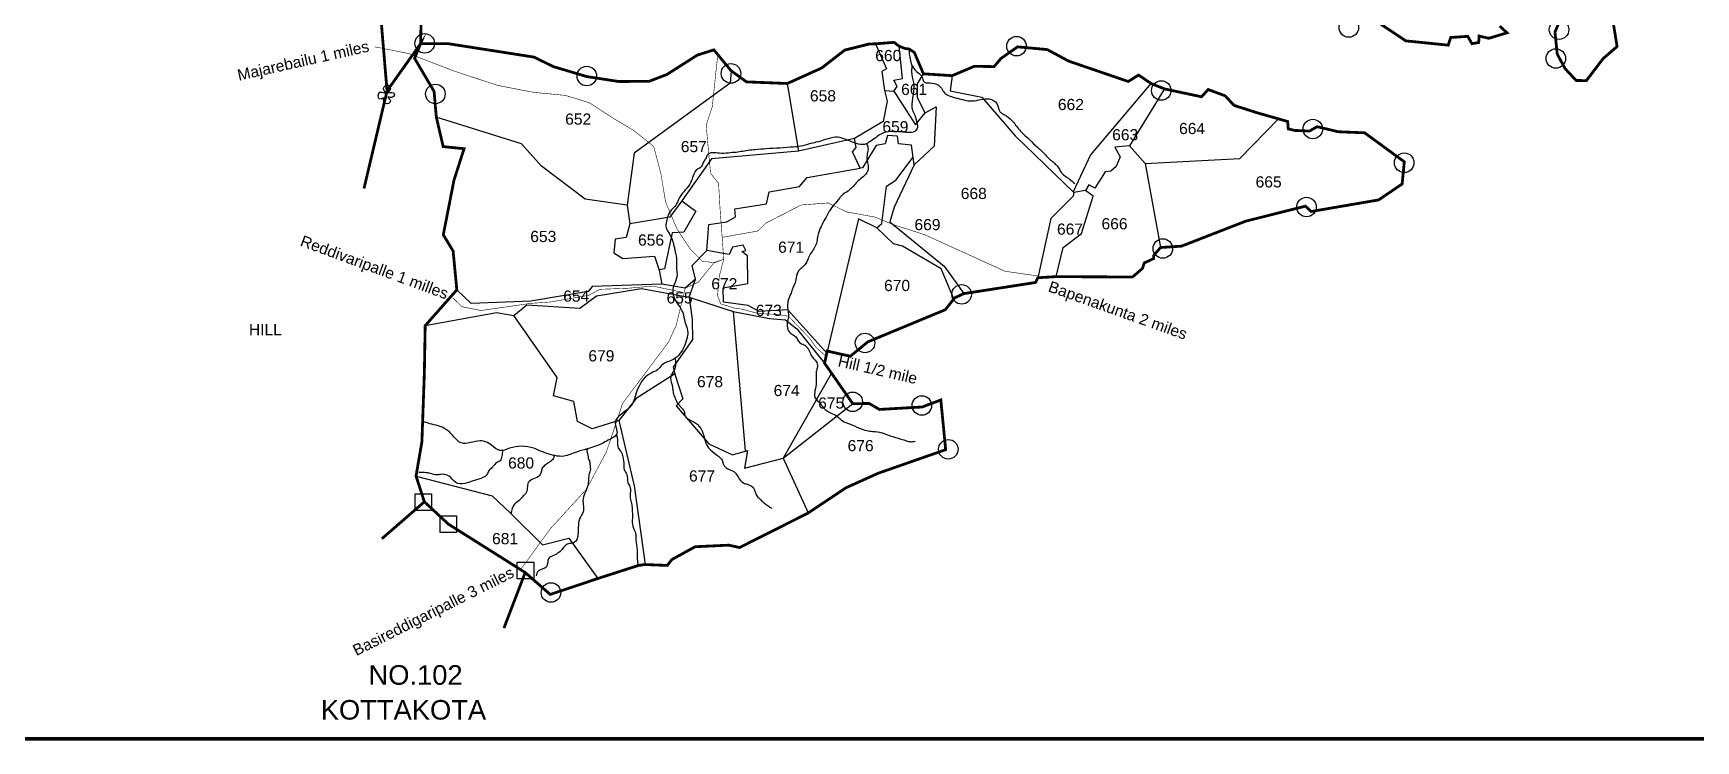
# Model space of a CAD drawing. Header units: feet. Extents: x 814082 to 825211, y 1573861 to 1581762.
# Drawn here: x 820739 to 823715, y 1573861 to 1575127 of the extents above; entities that cross this region are included whole.
import ezdxf
from ezdxf.enums import TextEntityAlignment as Align

# ---------------------------------------------------------------- set-up
doc = ezdxf.new("R2010")
doc.units = ezdxf.units.FT
doc.header["$LTSCALE"] = 15
doc.header["$MEASUREMENT"] = 0
doc.linetypes.add('HIDDEN2', pattern=[0.1875, 0.125, -0.0625])
for name, color, linetype in [('PAPER SIZE', 10, 'Continuous'), ('PLOT', 7, 'Continuous'), ('PLOT NO', 7, 'Continuous'), ('ROADS', 6, 'HIDDEN2'), ('TANKS-STREAM', 4, 'Continuous'), ('TEXT', 1, 'Continuous'), ('VILLAGE STONES', 240, 'Continuous')]:
    doc.layers.add(name, color=color, linetype=linetype)
doc.layers.add('VILLAGE BOUNDRY', color=5, linetype='HIDDEN2', lineweight=100)
doc.styles.get("Standard").update_dxf_attribs({"font": 'arial.ttf'})
doc.linetypes.add('DOTS', pattern='A,1e-06,-3,["●",Standard,S=3,R=0,X=-1.25,Y=-1.25],-3', length=6.000001)

msp = doc.modelspace()

# ---------------------------------------------------------------- linework, layer by layer
at = {"layer": 'PAPER SIZE', "color": 5, "const_width": 6.52}
msp.add_lwpolyline([(814085.3, 1581758.7), (825207.7, 1581758.7), (825207.7, 1573863.9), (814085.3, 1573863.9)], close=True, dxfattribs=at)
at = {"layer": 'PLOT', "lineweight": -2}
for points in [[(822246.5, 1575108), (822265.9, 1575063.2), (822257.9, 1575058.7), (822262.6, 1575024.7), (822267.6, 1575005.5), (822260.2, 1574969.2), (822208.7, 1574938.5)], [(822262.6, 1575024.7), (822279.1, 1575023.4), (822285.5, 1575031.6), (822279.5, 1575042.7), (822294.8, 1575045.9), (822288.8, 1575103.8)], [(821988, 1575059.7), (821986.1, 1575037.4), (821814.5, 1574912.4), (821801.6, 1574819.4), (821726.4, 1574830), (821648.7, 1574889.2), (821612.6, 1574929.2), (821460.2, 1574976.9)], [(822088.6, 1575037), (822108.8, 1574915.7)], [(822279.1, 1575023.4), (822318.1, 1574962.8), (822335.2, 1574984.3), (822321.6, 1575011.3), (822321.6, 1575036.2), (822332.3, 1575054.3)], [(822383.7, 1575051), (822380.3, 1575023.6), (822437, 1575012.6), (822496.4, 1574943.5), (822601.5, 1574841.8), (822600.2, 1574835.5), (822560.1, 1574795.6), (822537.1, 1574689.3)], [(822739.4, 1575037.2), (822631.2, 1574909.5), (822600.1, 1574843.2)], [(822763.8, 1575027.3), (822701.4, 1574925.4), (822674.9, 1574923.3), (822684.6, 1574905.9), (822677.1, 1574888.2), (822667.5, 1574879.8), (822657.6, 1574878.6), (822639.4, 1574849.8), (822628.2, 1574855.4), (822622.6, 1574845.3)], [(822335.2, 1574984.3), (822354.8, 1574995.3), (822351.7, 1574924.8), (822315.7, 1574891.3), (822311.1, 1574926.9), (822287.6, 1574928.9), (822285.9, 1574942.5), (822267.9, 1574944), (822263.9, 1574929.2), (822247.9, 1574926.3), (822223.3, 1574885.8), (822218.9, 1574885.2)], [(822701.4, 1574925.4), (822729.3, 1574893.8), (822899, 1574902.6), (822968.2, 1574973.6)], [(821924.3, 1574686.6), (821918.4, 1574711), (821944.5, 1574738), (821948, 1574784.8), (821980.3, 1574789.3), (821995.6, 1574798.2), (821994.7, 1574812.5), (822051.4, 1574821.7), (822055.9, 1574842.9), (822110.7, 1574852.4), (822124.1, 1574868.6), (822218.9, 1574885.2), (822205, 1574914.7), (822211.9, 1574922.3), (822208.7, 1574938.5), (822108.8, 1574915.7), (821953, 1574902.1), (821899.8, 1574827), (821924.7, 1574808.6), (821903.4, 1574770.8), (821882.5, 1574769.5), (821868.7, 1574705.5), (821858.9, 1574703.5)], [(822248.9, 1574778.6), (822258, 1574786.6), (822265.9, 1574853.2), (822282.9, 1574864.2), (822313.9, 1574905.4)], [(822315.7, 1574891.3), (822280, 1574815.7), (822271.9, 1574789.1), (822369.6, 1574709.9), (822404.6, 1574660.9)], [(822729.3, 1574893.8), (822756.8, 1574743.4)], [(821899.8, 1574827), (821878.3, 1574797.7), (821806.6, 1574785.6)], [(822570.1, 1574691.3), (822582.7, 1574743.2), (822615.2, 1574768.6), (822636.3, 1574835.4), (822622.6, 1574845.3), (822601.5, 1574841.8)], [(821801.6, 1574819.4), (821806.6, 1574785.6), (821800.2, 1574761.6), (821780.5, 1574758.5), (821777.9, 1574734), (821793.9, 1574723.8), (821850.8, 1574728), (821859, 1574703.1), (821864.1, 1574678), (821739.4, 1574673.6), (821731.8, 1574664.7), (821629.2, 1574647.1), (821522.6, 1574643.4), (821496.9, 1574667.6)], [(822386.6, 1574651.3), (822364.1, 1574705), (822295, 1574746.1), (822278.7, 1574749.8), (822248.9, 1574778.6), (822215.9, 1574795), (822159.1, 1574554.1)], [(822159.1, 1574554.1), (822089.3, 1574632.1), (822038.3, 1574629.2), (822018.7, 1574639.5), (821974.3, 1574645.9), (821974, 1574671.2), (822017.8, 1574679.2), (822017.4, 1574728.6), (822006.9, 1574736.3), (822014.1, 1574738.3), (822009.7, 1574747.4), (821990.6, 1574744.3), (821984.7, 1574731), (821944.5, 1574738)], [(821440.3, 1574603.6), (821567.9, 1574626.9), (821599.1, 1574621.9), (821622.4, 1574640.7), (821717.2, 1574635), (821747.1, 1574656.9), (821827.7, 1574670), (821913, 1574654.5), (821924.3, 1574686.6), (821905.7, 1574670.6), (821864.1, 1574678)], [(821913, 1574654.5), (821918.4, 1574614.6), (821918.6, 1574578.6), (821884, 1574529.1), (821887.4, 1574517.4), (821817.7, 1574473.4), (821787, 1574433.8), (821739.4, 1574418.8), (821712.9, 1574431.8), (821706.3, 1574468.1), (821669.8, 1574478), (821676.4, 1574510.8), (821599.1, 1574621.9)], [(821913, 1574654.5), (821991.5, 1574629.1), (822056.8, 1574616.2), (822085.6, 1574614.1), (822105.7, 1574598.1), (822155.3, 1574536.3)], [(821991.5, 1574629.1), (822013.2, 1574379.3)], [(821887.5, 1574517), (821901.3, 1574472.6), (821889.6, 1574460.2), (821948.2, 1574392.1), (821990.6, 1574372.3), (822017.1, 1574380.4), (822011.8, 1574348.4), (822081.1, 1574366.6), (822126.1, 1574268.3)], [(822167.8, 1574518.4), (822081.1, 1574366.6), (822205.7, 1574464)], [(821787, 1574433.8), (821814.2, 1574316.7), (821834.1, 1574176)], [(821423.9, 1574334.4), (821560.4, 1574299), (821593.8, 1574267.1), (821650.5, 1574211), (821697.2, 1574223.5), (821749.1, 1574150.9)]]:
    msp.add_lwpolyline(points, dxfattribs=at)
at = {"layer": 'ROADS', "linetype": 'DOTS', "lineweight": -2, "ltscale": 0.15, "const_width": 1}
for points in [[(821350.3, 1575102.6), (821410.7, 1575090.6), (821491, 1575059.6), (821569.8, 1575033.6), (821634.8, 1575021.1), (821691.2, 1575015.7), (821733.9, 1575002.7), (821776.2, 1574975.3), (821814.5, 1574952.2), (821849.3, 1574924.4), (821862.3, 1574875.3), (821870.6, 1574825.1), (821891.6, 1574775.5), (821914.4, 1574741.2), (821936.8, 1574718.8), (821958.5, 1574716.2), (821974.8, 1574722.4), (821971.9, 1574761.7), (822035.5, 1574772.9), (822050, 1574787), (822113.5, 1574819.6), (822161.9, 1574823.2), (822194.1, 1574807.3), (822245.1, 1574798), (822277.2, 1574784.8), (822334.8, 1574766.2), (822478.2, 1574701), (822503.5, 1574697.3), (822537.7, 1574692.5)], [(821611.1, 1574166.9), (821664.5, 1574240.3), (821729.1, 1574310.9), (821764.8, 1574377.9), (821793.6, 1574464.2), (821876.4, 1574574.9), (821889.7, 1574604.3), (821905.7, 1574670.6), (821929.7, 1574681.8), (821957.4, 1574716.4), (821974.8, 1574722.4), (821966.9, 1574692.4), (821963.7, 1574657.7), (821969.4, 1574642.6), (821993.3, 1574635.1), (822007, 1574633.2), (822036.5, 1574625.3), (822072.1, 1574623.6), (822090.8, 1574620.3), (822107.3, 1574603), (822127.5, 1574582.2), (822140.6, 1574564.3), (822157.9, 1574548.6)], [(821903.8, 1574662.6), (821847.9, 1574674.4), (821804.3, 1574670.6), (821753, 1574668.6), (821733.2, 1574657.9), (821663.9, 1574645.8), (821629.5, 1574643.5), (821593.3, 1574638.3), (821540, 1574630.7), (821506, 1574637.5), (821489.6, 1574653.4)]]:
    msp.add_lwpolyline(points, dxfattribs=at)
at = {"layer": 'ROADS', "lineweight": -2, "ltscale": 10, "const_width": 1}
msp.add_lwpolyline([(821971.9, 1574761.7), (821968.1, 1574813.7), (821965.5, 1574858.3), (821951.2, 1574876), (821943.3, 1574962.1), (821954.2, 1574995.2), (821964.1, 1575088.7)], dxfattribs=at)
at = {"layer": 'TANKS-STREAM', "lineweight": -2}
for points in [[(822306.7, 1575098.7), (822306.6, 1575091.4), (822308.1, 1575082.7), (822309.7, 1575075.3), (822313.2, 1575066.6), (822322.4, 1575056.4), (822329.4, 1575049.4), (822334.1, 1575039.1), (822340.7, 1575038.1), (822354.6, 1575036.2), (822362.8, 1575030.6), (822368.6, 1575021.8), (822374.7, 1575016.6), (822389.2, 1575011.6), (822404.9, 1575007.5), (822420.2, 1575005.8), (822449.8, 1575009.5), (822463.8, 1575001), (822469.8, 1574985.8), (822474.7, 1574982.5), (822480.5, 1574979.2), (822493.9, 1574967), (822507.7, 1574949.7), (822520.1, 1574938.8), (822532.8, 1574925.8), (822544.2, 1574916.1), (822551.2, 1574908.7), (822558.1, 1574901.6), (822562.9, 1574897.7), (822568.3, 1574892.9), (822574.3, 1574886.3), (822578.2, 1574879.1), (822593.9, 1574865.8), (822603.2, 1574857.9)], [(822311.5, 1575069.9), (822311.5, 1575053.2), (822315.3, 1575034.2), (822312.9, 1574988.9), (822317.3, 1574979), (822318.8, 1574973.7), (822320.6, 1574966), (822321.7, 1574958.5), (822316.7, 1574951.2), (822305, 1574949.2), (822268.7, 1574950.4), (822253.8, 1574945.2), (822245.6, 1574939), (822235.6, 1574932.3), (822232.7, 1574930.2), (822205.5, 1574932), (822174.8, 1574940.8), (822157.2, 1574936.7), (822139.9, 1574931.7), (822128.5, 1574929.1), (822112.4, 1574924.7), (822099.8, 1574923.2), (822050.7, 1574920), (822031.1, 1574918.5), (822005.7, 1574915), (822000.1, 1574914.1), (821986.9, 1574913), (821970.5, 1574911.8), (821946.8, 1574910.3), (821941.8, 1574901.6), (821938, 1574895.7), (821934.8, 1574888.4), (821925.7, 1574881.7), (821919.9, 1574872), (821915.8, 1574860.3), (821895.6, 1574833), (821888.8, 1574819.3), (821880.9, 1574810.2), (821876.2, 1574803.5), (821873, 1574792.9), (821871, 1574782.1), (821876.8, 1574769), (821885.6, 1574746.3), (821887.1, 1574739), (821890.3, 1574724.4), (821890, 1574708.6), (821890.9, 1574690.9), (821884.9, 1574674.3), (821885.9, 1574653.8), (821901.4, 1574626.9), (821905.2, 1574610.5), (821910.5, 1574590.4), (821909, 1574581.6), (821897, 1574554.2), (821884.2, 1574543.1), (821864.2, 1574533.1), (821856.1, 1574524.3), (821844.9, 1574518.8), (821816.7, 1574478.8), (821812.6, 1574466.8), (821802.4, 1574453.6), (821780.8, 1574431.8), (821782.5, 1574418.9), (821783.7, 1574411.9), (821767.6, 1574398.4), (821757, 1574392.6), (821736, 1574384.7), (821714.8, 1574378.4), (821699.9, 1574373.1), (821688.7, 1574369.9), (821672.3, 1574371), (821656.3, 1574375.4), (821650.7, 1574377.5), (821634.6, 1574384.2), (821591.1, 1574384), (821573.8, 1574380.2), (821559.2, 1574389.8), (821539, 1574397.4), (821504.8, 1574393.6), (821489.8, 1574406.8), (821476.9, 1574418.5), (821448.6, 1574428.1), (821435.7, 1574431.9)], [(822230.5, 1574929.1), (822233, 1574921.5), (822231.8, 1574911.1), (822231.5, 1574899.3), (822233.5, 1574885.8), (822229, 1574874.5), (822219.6, 1574866.2), (822212, 1574858.9), (822197.4, 1574844.5), (822185.5, 1574836.2), (822181.8, 1574831.7), (822163.7, 1574808.4), (822156, 1574794.3), (822143.8, 1574767.6), (822141.8, 1574756.3), (822138.7, 1574746), (822127, 1574726.6), (822123.3, 1574717.8), (822115.1, 1574707.6), (822108.8, 1574701.6), (822104.3, 1574689.2), (822101.4, 1574677.5), (822098.3, 1574670.7), (822095.2, 1574661.6), (822090.3, 1574649), (822089.3, 1574632.1), (822090.9, 1574622), (822088.7, 1574611.6), (822094.3, 1574590), (822100.8, 1574586), (822106, 1574580.1), (822110.2, 1574573.5), (822118.2, 1574569.3), (822123.8, 1574565), (822133.5, 1574547.2), (822140.1, 1574539.6), (822142.6, 1574531.1), (822141.2, 1574524.8), (822140.1, 1574516.6), (822140.4, 1574501.9), (822138.1, 1574487.1), (822138.1, 1574474.9), (822148.6, 1574463.3), (822151.4, 1574458.8), (822166.8, 1574447.2), (822177.3, 1574441.7), (822187.5, 1574433), (822199.7, 1574427.9), (822217.6, 1574420), (822231, 1574415.7), (822241.5, 1574414.3), (822257.9, 1574412), (822263, 1574410.1), (822301.9, 1574397.6), (822309.6, 1574395.9), (822317.6, 1574396.7)], [(821887.5, 1574545.1), (821888.5, 1574535.5), (821885.7, 1574523.3), (821879.9, 1574512.7), (821881.8, 1574498.7), (821883.1, 1574493.2), (821883.5, 1574489.3), (821884.8, 1574481.5), (821888, 1574473.4), (821892.7, 1574463.4), (821901.4, 1574454.3), (821903.8, 1574450.2), (821905.7, 1574441.4), (821908.6, 1574438.1), (821921.2, 1574431.2), (821927.9, 1574426.5), (821937.6, 1574411.4), (821940.2, 1574401.3), (821946.4, 1574386.5), (821951.2, 1574381.2), (821965.4, 1574369.7), (821972, 1574362.7), (821973.6, 1574356.1), (821986.4, 1574345.3), (821994.3, 1574341.3), (822000.5, 1574332.8), (822010.4, 1574322), (822017.6, 1574319.6), (822028.7, 1574312.1), (822032.3, 1574302.1), (822041, 1574291.7), (822047.6, 1574285.6), (822060.9, 1574276.8)], [(821782.7, 1574408.9), (821784.7, 1574396), (821785.8, 1574385), (821790.9, 1574377.6), (821794.2, 1574368.5), (821795.7, 1574354.1), (821796.4, 1574345.7), (821801.2, 1574337.2), (821803.1, 1574323), (821806.8, 1574315.3), (821807.1, 1574299.5), (821808.3, 1574290.3), (821810.5, 1574280.7), (821810.8, 1574270.4), (821811.6, 1574265.6), (821811.2, 1574258.3), (821811.2, 1574248.3), (821816, 1574234.4), (821817.5, 1574227.7), (821817.5, 1574220.2), (821819.7, 1574201.8), (821820, 1574195.9), (821820, 1574186.4), (821821.5, 1574174.4)], [(821579.5, 1574380.3), (821577.3, 1574369.7), (821574.4, 1574361.8), (821570, 1574359.4), (821563.3, 1574353.3), (821558.9, 1574348.9), (821553.9, 1574343.3), (821550.7, 1574336.9), (821543.4, 1574331.6), (821528.5, 1574326.4), (821495.4, 1574322.6), (821483.1, 1574334.3), (821467.6, 1574337.2), (821461.4, 1574336.3), (821449.4, 1574339), (821442.1, 1574340.4), (821428.9, 1574340.7)], [(821731.9, 1574383.5), (821730.8, 1574383.1), (821731.6, 1574371.3), (821732.7, 1574365.2), (821734.2, 1574361.7), (821735.1, 1574355.5), (821735.7, 1574344.1), (821733.3, 1574336.2), (821732.7, 1574327.7), (821731.3, 1574317.5), (821722.8, 1574290.3), (821723.7, 1574276.4), (821723.1, 1574270.3), (821717.2, 1574258.9), (821714.3, 1574243.1), (821714, 1574234.6), (821713.4, 1574227), (821710.8, 1574219.1), (821703.9, 1574214.2), (821694.4, 1574212.4), (821685.5, 1574203.2), (821667.7, 1574191.2), (821662.1, 1574188), (821659.2, 1574177.8), (821657.4, 1574172.2), (821643.1, 1574164.6), (821638.7, 1574155.9)], [(821671.4, 1574371.2), (821669.4, 1574365.4), (821663, 1574359.2), (821655.9, 1574354.3), (821649.8, 1574348.4), (821648, 1574341.4), (821645.1, 1574335.6), (821624.9, 1574322.7), (821623.1, 1574312.8), (821619.9, 1574302.8), (821614.4, 1574297.3), (821610.9, 1574292.9), (821600, 1574283.8), (821593.8, 1574267.1)]]:
    msp.add_spline(points, degree=3, dxfattribs=at)
at = {"layer": 'VILLAGE BOUNDRY', "lineweight": -2, "ltscale": 25, "const_width": 5}
for points in [[(821433.8, 1575182.1), (821432, 1575108.2), (821482.4, 1575108.1), (821635.2, 1575084.2), (821669.7, 1575067.2), (821729.5, 1575049.4), (821787.2, 1575040.5), (821841.4, 1575041), (821873.2, 1575053.2), (821927.7, 1575087.9), (821957.1, 1575097.2), (821988, 1575059.7), (822015.5, 1575039.9), (822088.6, 1575037), (822150.1, 1575064.7), (822191.3, 1575096.7), (822235.3, 1575107.7), (822246.5, 1575108), (822279.7, 1575110.6), (822288.8, 1575103.8), (822299.1, 1575099.7), (822306.7, 1575098.7), (822316, 1575092.5), (822332.3, 1575054.3), (822383.7, 1575051), (822423.4, 1575067.8), (822458.8, 1575067.2), (822471.2, 1575081.9), (822500.8, 1575102.6), (822553.9, 1575097.7), (822592.4, 1575077), (822698.9, 1575040.6), (822717.5, 1575052.1), (822739.4, 1575037.2), (822763.8, 1575027.3), (822830.2, 1575013.2), (822842, 1575026.2), (822872.5, 1575014.9), (822888.4, 1574997.8), (822928.3, 1574985), (822968.2, 1574973.6), (822984.3, 1574969), (822985.4, 1574955.7), (822996.8, 1574953), (823023.3, 1574951.8), (823037, 1574959.7), (823075.1, 1574950.6), (823122.2, 1574948.7), (823193.2, 1574896.8), (823189.3, 1574857.1), (823147.1, 1574828.6), (823026.5, 1574807.9), (823016.2, 1574817.4), (822909.6, 1574790.7), (822794.4, 1574745.9), (822756.8, 1574743.4), (822744.5, 1574729.4), (822744.5, 1574723.7), (822727.6, 1574715.8), (822724.4, 1574706), (822706.6, 1574690.6), (822570.1, 1574691.3), (822537.1, 1574689.3), (822532.8, 1574680.8), (822404.6, 1574660.9), (822388.2, 1574653.3), (822371.5, 1574632.1), (822233, 1574574.7), (822201.3, 1574548.8), (822160, 1574558.1), (822155.3, 1574536.3), (822167.8, 1574518.4), (822205.7, 1574464), (822235.2, 1574464.2), (822253.5, 1574453.6), (822330.1, 1574458), (822363.4, 1574470.6), (822372.1, 1574381.6), (822251.3, 1574339.4), (822193.6, 1574313.4), (822126.1, 1574268.3), (822003.1, 1574206.4), (821983.9, 1574210.7), (821923.6, 1574207.9), (821881.5, 1574184.7), (821873.8, 1574174.4), (821834.1, 1574176), (821822.4, 1574174.5), (821749.1, 1574150.9), (821664.1, 1574122.5), (821619.3, 1574161.7), (821481.9, 1574248.3), (821438.8, 1574288.3), (821423.9, 1574334.4), (821434.4, 1574395.8), (821438.8, 1574519.3), (821440.3, 1574603.6), (821496.9, 1574667.6), (821490.3, 1574737.1), (821472.7, 1574766.2), (821491.8, 1574863.8), (821509.9, 1574920.3), (821472.5, 1574924), (821460.2, 1574976.9), (821456.2, 1575022.8), (821421.3, 1575082), (821432, 1575108.2), (821372, 1575023.8), (821345.3, 1575341.1)], [(823567.9, 1575141.7), (823574.1, 1575103.2), (823549, 1575081.4), (823519.1, 1575042.1), (823500.8, 1575042.4), (823481.1, 1575063.5), (823467, 1575089.5), (823462.9, 1575129.2), (823484.5, 1575178.8)], [(823363.9, 1575139.8), (823377, 1575127.7), (823344.5, 1575117.9), (823327.1, 1575121.9), (823326.4, 1575110.3), (823314.2, 1575108.2), (823306.8, 1575121.4), (823276.3, 1575119.3), (823271.7, 1575105.6), (823195.7, 1575113.3), (823145.2, 1575147.2)], [(821372, 1575023.8), (821330.7, 1574849)], [(821438.8, 1574288.3), (821362.6, 1574222.1)], [(821619.3, 1574161.7), (821581.3, 1574062.4)]]:
    msp.add_lwpolyline(points, dxfattribs=at)
at = {"layer": 'VILLAGE STONES', "lineweight": -2}
for points in [[(821422.1, 1574302.5), (821451.7, 1574302.5), (821451.7, 1574272.7), (821422.1, 1574272.7)], [(821466.9, 1574263.3), (821496.4, 1574263.3), (821496.4, 1574233.4), (821466.9, 1574233.4)], [(821604.9, 1574180.2), (821634.5, 1574180.2), (821634.5, 1574150.4), (821604.9, 1574150.4)]]:
    msp.add_lwpolyline(points, close=True, dxfattribs=at)
for centre in [(823093.8, 1575137.3), (823470.2, 1575133.5), (821439.4, 1575108.8), (822499, 1575103.8), (823464.5, 1575081.7), (821729.6, 1575050.3), (821987.7, 1575055), (821458.6, 1575018.3), (822758.1, 1575024.5), (823029.4, 1574955.5), (823193, 1574895.1), (823018.1, 1574815.8), (822760.9, 1574741.6), (822400.7, 1574659.5), (822227.7, 1574572.6), (822205.6, 1574467.3), (822329.5, 1574460.7), (822376.8, 1574382.3), (821665.4, 1574125.9)]:
    msp.add_circle(centre, 17.5, dxfattribs=at)
msp.add_spline([(821365.4, 1575011.2), (821358, 1575009.4), (821359.2, 1575021.2), (821369, 1575020), (821365.7, 1575028.6), (821374.7, 1575034), (821376.8, 1575024.3), (821373.2, 1575020.5), (821383.8, 1575020.3), (821385.3, 1575017.4), (821379.7, 1575011.9), (821373.2, 1575013), (821378, 1575005.7), (821374.3, 1575000.9), (821367.5, 1575003.2), (821365.2, 1575011.5)], degree=3, dxfattribs=at)

# ---------------------------------------------------------------- texts
at = {"layer": 'PLOT NO', "lineweight": -2}
for s, rotation, p in [('Majarebailu 1 miles', 12.6522, (821106.6, 1575041.8)), ('Reddivaripalle 1 milles ', 339.7662, (821214.9, 1574747.1)), ('Bapenakunta 2 miles', 340.4965, (822554, 1574665.3)), ('Hill 1/2 mile', 347.076, (822177.9, 1574531.1)), ('Basireddigaripalle 3 miles ', 26.7039, (821317, 1574011.9))]:
    msp.add_text(s, height=20, rotation=rotation, dxfattribs=at).set_placement(p)
for s, p in [('660', (822269.3, 1575087)), ('661', (822315.6, 1575026.5)), ('658', (822152.4, 1575014.9)), ('662', (822596.3, 1574999.4)), ('652', (821714.2, 1574973.3)), ('659', (822282.1, 1574959.6)), ('663', (822693.5, 1574945.3)), ('664', (822813.2, 1574956.4)), ('657', (821921.2, 1574924.1)), ('665', (822950.3, 1574860.9)), ('668', (822422.4, 1574840.2)), ('669', (822339.5, 1574784.4)), ('666', (822674.4, 1574786)), ('653', (821651.7, 1574763.2)), ('656', (821844.6, 1574756.8)), ('667', (822594.7, 1574776.4)), ('671', (822095.4, 1574744)), ('672', (821975.8, 1574678.6)), ('670', (822285.1, 1574675.5)), ('654', (821710.7, 1574656.5)), ('655', (821895.7, 1574653.3)), ('673', (822055.5, 1574630.9)), ('679', (821755.7, 1574549.6)), ('678', (821950.2, 1574503.4)), ('674', (822087.4, 1574487.5)), ('675', (822167.1, 1574465.2)), ('676', (822219.8, 1574388.8)), ('680', (821612, 1574357.8)), ('677', (821935.9, 1574334.6)), ('681', (821583.3, 1574222.4))]:
    msp.add_text(s, height=20, dxfattribs=at).set_placement(p, align=Align.MIDDLE_CENTER)
msp.add_text('HILL', height=20, dxfattribs=at).set_placement((821124.7, 1574586.4))
at = {"layer": 'TEXT', "lineweight": -2}
for s, p in [('NO.102', (821338.8, 1573960.9)), ('KOTTAKOTA', (821253.3, 1573898.5))]:
    msp.add_text(s, height=35, dxfattribs=at).set_placement(p)

doc.saveas('drawing.dxf')
